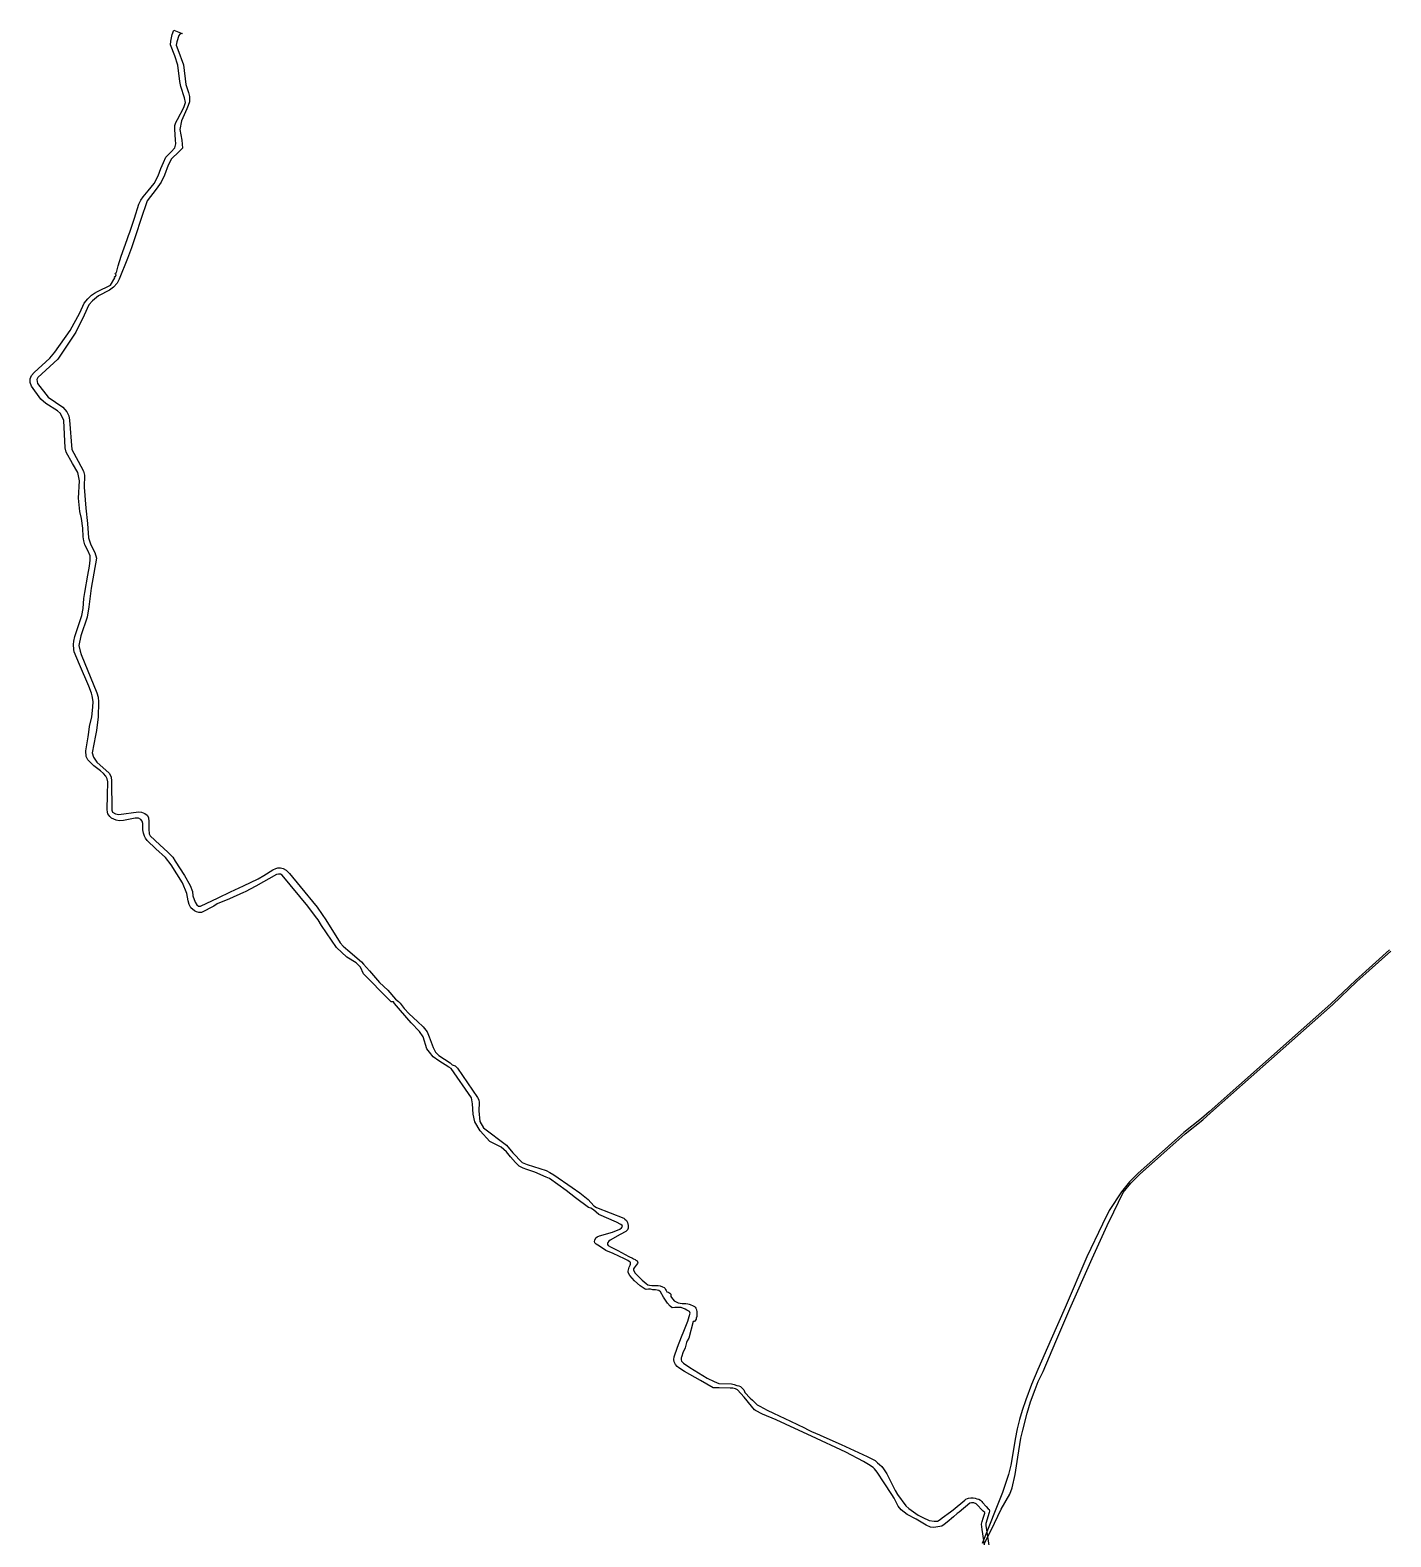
# Model space of a CAD drawing. Header units: metres. Extents: x 121.2 to 135.4, y 31 to 34.7.
# Drawn here: x 121.45539 to 121.49509, y 31.25802 to 31.302 of the extents above; entities that cross this region are included whole.
import ezdxf

# ---------------------------------------------------------------- set-up
doc = ezdxf.new("R2010")
doc.units = ezdxf.units.M
doc.layers.add('RAILWAYS', color=2, linetype='Continuous')
doc.layers.add('WATER', color=4, linetype='Continuous')

msp = doc.modelspace()

# ---------------------------------------------------------------- linework, layer by layer
at = {"layer": 'RAILWAYS'}
for points in [[(121.495047, 31.275156), (121.494053, 31.274264), (121.493341, 31.273585), (121.489788, 31.270432), (121.48956, 31.270235), (121.48905, 31.269824), (121.487711, 31.268632), (121.487459, 31.268382), (121.487227, 31.268097), (121.486866, 31.267547), (121.486674, 31.267148), (121.48622, 31.266195), (121.485583, 31.264721), (121.485175, 31.263793), (121.484788, 31.262912), (121.484599, 31.262468), (121.484435, 31.262024), (121.484328, 31.261716), (121.484255, 31.261453), (121.484184, 31.261177), (121.484131, 31.260876), (121.48405, 31.2604), (121.483998, 31.260117), (121.483932, 31.259844), (121.483753, 31.259317), (121.483165, 31.257832)], [(121.483219, 31.257813), (121.483524, 31.258427), (121.483723, 31.258827), (121.483971, 31.259274), (121.48404, 31.259451), (121.484126, 31.259843), (121.484208, 31.260353), (121.484297, 31.260904), (121.48435, 31.261134), (121.48448, 31.261637), (121.484577, 31.261966), (121.484706, 31.262328), (121.484798, 31.262556), (121.48494, 31.262855), (121.485314, 31.263727), (121.485726, 31.264676), (121.48637, 31.266153), (121.486816, 31.267111), (121.487004, 31.267515), (121.487276, 31.268071), (121.487504, 31.268352), (121.487753, 31.268598), (121.489091, 31.269789), (121.489601, 31.2702), (121.489829, 31.270398), (121.493383, 31.273552), (121.494096, 31.274231), (121.495089, 31.275122)]]:
    msp.add_lwpolyline(points, dxfattribs=at)
at = {"layer": 'WATER'}
msp.add_lwpolyline([(121.483287, 31.257399), (121.483161, 31.258236), (121.483148, 31.258393), (121.483165, 31.258476), (121.483195, 31.258573), (121.483242, 31.258716), (121.483246, 31.25873), (121.483195, 31.258777), (121.482989, 31.258987), (121.482923, 31.25902), (121.482853, 31.259021), (121.482805, 31.259008), (121.482489, 31.258745), (121.482439, 31.258702), (121.482324, 31.258611), (121.482143, 31.25845), (121.482056, 31.258381), (121.481984, 31.25834), (121.481866, 31.258312), (121.481754, 31.258297), (121.481657, 31.258309), (121.481528, 31.258369), (121.481236, 31.258538), (121.480975, 31.258676), (121.480796, 31.25881), (121.480709, 31.258915), (121.48065, 31.259032), (121.480592, 31.259149), (121.480527, 31.259262), (121.480307, 31.2596), (121.480097, 31.259914), (121.480026, 31.260008), (121.479982, 31.26005), (121.479844, 31.260139), (121.479699, 31.260224), (121.479191, 31.260497), (121.478182, 31.260958), (121.4777, 31.261182), (121.477152, 31.261435), (121.47675, 31.261606), (121.476552, 31.261707), (121.476526, 31.26173), (121.476438, 31.26184), (121.47622, 31.262101), (121.476027, 31.262316), (121.475967, 31.262344), (121.47589, 31.262361), (121.47581, 31.262362), (121.475489, 31.26237), (121.47543, 31.262371), (121.475319, 31.262377), (121.474949, 31.262583), (121.474476, 31.262847), (121.474309, 31.262953), (121.47426, 31.262994), (121.474213, 31.263057), (121.474175, 31.26313), (121.474164, 31.263201), (121.474175, 31.263281), (121.474277, 31.26356), (121.474395, 31.263865), (121.474462, 31.264028), (121.474577, 31.264323), (121.474618, 31.264459), (121.474642, 31.264553), (121.474623, 31.264605), (121.474551, 31.264642), (121.474494, 31.264665), (121.474384, 31.264714), (121.474197, 31.264717), (121.47412, 31.264713), (121.474058, 31.264753), (121.473985, 31.264844), (121.473942, 31.264903), (121.473864, 31.265017), (121.473782, 31.265172), (121.473726, 31.265213), (121.473636, 31.26523), (121.473557, 31.265235), (121.473482, 31.265253), (121.473424, 31.265255), (121.473364, 31.265246), (121.473329, 31.26525), (121.473184, 31.265354), (121.473021, 31.265496), (121.47288, 31.265657), (121.472839, 31.265739), (121.472835, 31.265782), (121.472852, 31.265852), (121.472865, 31.2659), (121.472894, 31.265956), (121.472905, 31.265987), (121.472905, 31.266009), (121.4729, 31.266029), (121.472891, 31.266046), (121.472868, 31.266065), (121.472827, 31.266091), (121.472725, 31.266139), (121.4724, 31.266291), (121.472188, 31.266386), (121.471997, 31.266508), (121.471902, 31.266571), (121.471866, 31.266609), (121.471854, 31.266644), (121.471861, 31.266687), (121.471891, 31.266753), (121.471927, 31.266785), (121.471998, 31.266813), (121.472375, 31.266922), (121.47259, 31.267005), (121.472643, 31.267044), (121.472665, 31.26708), (121.472658, 31.267112), (121.472621, 31.267142), (121.472497, 31.267207), (121.47198, 31.267432), (121.471826, 31.267567), (121.471745, 31.267615), (121.471673, 31.267635), (121.471303, 31.267915), (121.471026, 31.268135), (121.470538, 31.26848), (121.470445, 31.268525), (121.470107, 31.268664), (121.469879, 31.268744), (121.469769, 31.268784), (121.46965, 31.26884), (121.469543, 31.268947), (121.469405, 31.269116), (121.469283, 31.269261), (121.469125, 31.2694), (121.468797, 31.269562), (121.468519, 31.269879), (121.468359, 31.270135), (121.468309, 31.27036), (121.468297, 31.270664), (121.468266, 31.270837), (121.467669, 31.271694), (121.467605, 31.271733), (121.467314, 31.271916), (121.467144, 31.272033), (121.467035, 31.272169), (121.466962, 31.27227), (121.466849, 31.272623), (121.466744, 31.272779), (121.466504, 31.273029), (121.466188, 31.273384), (121.46602, 31.273596), (121.465989, 31.273636), (121.465918, 31.273645), (121.465677, 31.273887), (121.465291, 31.274278), (121.465114, 31.274458), (121.465023, 31.274652), (121.464898, 31.274775), (121.464631, 31.274945), (121.464325, 31.275226), (121.463884, 31.275873), (121.46379, 31.276032), (121.463715, 31.276133), (121.463492, 31.276432), (121.462735, 31.277342), (121.462688, 31.27737), (121.462629, 31.277371), (121.462577, 31.277354), (121.461971, 31.277013), (121.461656, 31.276851), (121.461616, 31.276833), (121.461202, 31.276648), (121.46084, 31.276498), (121.460748, 31.276431), (121.460385, 31.276249), (121.460308, 31.276249), (121.46024, 31.276264), (121.460181, 31.276297), (121.460072, 31.276389), (121.460023, 31.276477), (121.459998, 31.276589), (121.45996, 31.276798), (121.459828, 31.27711), (121.459502, 31.277636), (121.459336, 31.277853), (121.459049, 31.278107), (121.458798, 31.278351), (121.458756, 31.278414), (121.458724, 31.278473), (121.458694, 31.278561), (121.458674, 31.278657), (121.45867, 31.278848), (121.458659, 31.278913), (121.458616, 31.278967), (121.458543, 31.278997), (121.458448, 31.278998), (121.458107, 31.278933), (121.457988, 31.278925), (121.4579, 31.278941), (121.457825, 31.278968), (121.457764, 31.279004), (121.457713, 31.279052), (121.457654, 31.279126), (121.457643, 31.279181), (121.457635, 31.279259), (121.457639, 31.279677), (121.457648, 31.280059), (121.45763, 31.280146), (121.457593, 31.280229), (121.457522, 31.28031), (121.457434, 31.280381), (121.457242, 31.280525), (121.457069, 31.280704), (121.457017, 31.280803), (121.457007, 31.280966), (121.457075, 31.281375), (121.457098, 31.281516), (121.457122, 31.281675), (121.457182, 31.281963), (121.457219, 31.28224), (121.457223, 31.282406), (121.457198, 31.282572), (121.457174, 31.282653), (121.457096, 31.282857), (121.456822, 31.283483), (121.456671, 31.283854), (121.456658, 31.283923), (121.456654, 31.284069), (121.456664, 31.284172), (121.456693, 31.284309), (121.456896, 31.284917), (121.456929, 31.285124), (121.456957, 31.285409), (121.456977, 31.285592), (121.457069, 31.286091), (121.457117, 31.286353), (121.457135, 31.286528), (121.457133, 31.286663), (121.457065, 31.286813), (121.456981, 31.286981), (121.456948, 31.287092), (121.456932, 31.287211), (121.45692, 31.287471), (121.456886, 31.287752), (121.456839, 31.287951), (121.456801, 31.28834), (121.456828, 31.288849), (121.45678, 31.289091), (121.45662, 31.28935), (121.456437, 31.289689), (121.456403, 31.289812), (121.456366, 31.290606), (121.456276, 31.290809), (121.456188, 31.290896), (121.455848, 31.291102), (121.455701, 31.291228), (121.455421, 31.291612), (121.455386, 31.291721), (121.45539, 31.291828), (121.45543, 31.291921), (121.4555, 31.292011), (121.455962, 31.292428), (121.456105, 31.292607), (121.456554, 31.293234), (121.456834, 31.29375), (121.456958, 31.294038), (121.457067, 31.294158), (121.457181, 31.294264), (121.457263, 31.294322), (121.457347, 31.294374), (121.45773, 31.294559), (121.45786, 31.294777), (121.457847, 31.2948), (121.457853, 31.294817), (121.457878, 31.294816), (121.457896, 31.294863), (121.457869, 31.294888), (121.457875, 31.294905), (121.457906, 31.294925), (121.457951, 31.29512), (121.458041, 31.295408), (121.45822, 31.295897), (121.458259, 31.296012), (121.458291, 31.296107), (121.45843, 31.296514), (121.458555, 31.29692), (121.458612, 31.297036), (121.458684, 31.297136), (121.458833, 31.297317), (121.459002, 31.297528), (121.459117, 31.297749), (121.459196, 31.297969), (121.459273, 31.298138), (121.459344, 31.298299), (121.459497, 31.298454), (121.459604, 31.298564), (121.459637, 31.298686), (121.459626, 31.298804), (121.459604, 31.299104), (121.459606, 31.299217), (121.459633, 31.299308), (121.459684, 31.299399), (121.459875, 31.299744), (121.459922, 31.299887), (121.459888, 31.300023), (121.459778, 31.300358), (121.459755, 31.300503), (121.4597, 31.300983), (121.459604, 31.301257), (121.459482, 31.30157), (121.459495, 31.301679), (121.459503, 31.301731), (121.459526, 31.301875), (121.459581, 31.302004), (121.459819, 31.301902), (121.459756, 31.301883), (121.459722, 31.30185), (121.459664, 31.30166), (121.459649, 31.301568), (121.459695, 31.301441), (121.459865, 31.300991), (121.45993, 31.30042), (121.460003, 31.300185), (121.460039, 31.30007), (121.460038, 31.299994), (121.460037, 31.299914), (121.459993, 31.299806), (121.459959, 31.299705), (121.459803, 31.299361), (121.459755, 31.299102), (121.459811, 31.298789), (121.459829, 31.298556), (121.459729, 31.298453), (121.459511, 31.298243), (121.459414, 31.298064), (121.459311, 31.297768), (121.459211, 31.297568), (121.459062, 31.297363), (121.458796, 31.297019), (121.45862, 31.296475), (121.458474, 31.296033), (121.458443, 31.29594), (121.458346, 31.295647), (121.458229, 31.295341), (121.457982, 31.294736), (121.457929, 31.294614), (121.457817, 31.294498), (121.457702, 31.294414), (121.457376, 31.294245), (121.457201, 31.294103), (121.457099, 31.293984), (121.456964, 31.293688), (121.456723, 31.293186), (121.456195, 31.2924), (121.455609, 31.291861), (121.455579, 31.291802), (121.455602, 31.291689), (121.455909, 31.29129), (121.45634, 31.291001), (121.45646, 31.290866), (121.456518, 31.290746), (121.456536, 31.290622), (121.456606, 31.289758), (121.45679, 31.28942), (121.456947, 31.289129), (121.456975, 31.289017), (121.456965, 31.288662), (121.457006, 31.288049), (121.457062, 31.287605), (121.457087, 31.28718), (121.457155, 31.286978), (121.457276, 31.286759), (121.457325, 31.286594), (121.457171, 31.285712), (121.457102, 31.285174), (121.45705, 31.284864), (121.456867, 31.284323), (121.45681, 31.284043), (121.456849, 31.283875), (121.456878, 31.283776), (121.457328, 31.282663), (121.457366, 31.282531), (121.457384, 31.282399), (121.457371, 31.281953), (121.457344, 31.281723), (121.45732, 31.281565), (121.457291, 31.28141), (121.457195, 31.280911), (121.45723, 31.280779), (121.457336, 31.280636), (121.457694, 31.280316), (121.45775, 31.280211), (121.457761, 31.280083), (121.457767, 31.279238), (121.457789, 31.279173), (121.457876, 31.279128), (121.457978, 31.279112), (121.45855, 31.279185), (121.458636, 31.279172), (121.458734, 31.279136), (121.458803, 31.279089), (121.458835, 31.279019), (121.458847, 31.278897), (121.458847, 31.278676), (121.458859, 31.278548), (121.458892, 31.278488), (121.45917, 31.278219), (121.459404, 31.278011), (121.45955, 31.277859), (121.459614, 31.277743), (121.459892, 31.277325), (121.460051, 31.277034), (121.460123, 31.276865), (121.460135, 31.276731), (121.460197, 31.276553), (121.46025, 31.276471), (121.460298, 31.276433), (121.460361, 31.276432), (121.460869, 31.276673), (121.461236, 31.276852), (121.461616, 31.277027), (121.462043, 31.277234), (121.462203, 31.277329), (121.462465, 31.277491), (121.462554, 31.277534), (121.462611, 31.277548), (121.462687, 31.277554), (121.462767, 31.277533), (121.462855, 31.277485), (121.462953, 31.277391), (121.463264, 31.277003), (121.463759, 31.276407), (121.463908, 31.27619), (121.464013, 31.276032), (121.464436, 31.275367), (121.464524, 31.275263), (121.464651, 31.275144), (121.465055, 31.274804), (121.465114, 31.274741), (121.465291, 31.274545), (121.465577, 31.274202), (121.465818, 31.273979), (121.466043, 31.273718), (121.466137, 31.273651), (121.466184, 31.273604), (121.466296, 31.273443), (121.466441, 31.273287), (121.466692, 31.27307), (121.466858, 31.272907), (121.466968, 31.272762), (121.467031, 31.27262), (121.467142, 31.272306), (121.467211, 31.27217), (121.467311, 31.272071), (121.467641, 31.271862), (121.467699, 31.271806), (121.467787, 31.271775), (121.467859, 31.271708), (121.46844, 31.270851), (121.468475, 31.270782), (121.468486, 31.270698), (121.468477, 31.270463), (121.468504, 31.270152), (121.46861, 31.269958), (121.469287, 31.269458), (121.469474, 31.269234), (121.469743, 31.268953), (121.469885, 31.268892), (121.470447, 31.268714), (121.470549, 31.268663), (121.470665, 31.26859), (121.471202, 31.268218), (121.471423, 31.268066), (121.471669, 31.267866), (121.471836, 31.267688), (121.471916, 31.267641), (121.472705, 31.267323), (121.47274, 31.267292), (121.472785, 31.267255), (121.47282, 31.267196), (121.472837, 31.26711), (121.472835, 31.267038), (121.472812, 31.266981), (121.472763, 31.266938), (121.472603, 31.266852), (121.472307, 31.266685), (121.472271, 31.266654), (121.472239, 31.266617), (121.472228, 31.266591), (121.472234, 31.266557), (121.472255, 31.266532), (121.472324, 31.26649), (121.472532, 31.266381), (121.472853, 31.26621), (121.47289, 31.266191), (121.472926, 31.266173), (121.472959, 31.266159), (121.472995, 31.266137), (121.473035, 31.266119), (121.473063, 31.266104), (121.473093, 31.266076), (121.473107, 31.266055), (121.473115, 31.266031), (121.473105, 31.266), (121.473073, 31.265953), (121.47304, 31.265913), (121.473012, 31.26588), (121.472992, 31.265843), (121.472993, 31.265808), (121.473042, 31.265717), (121.473075, 31.265683), (121.473126, 31.265636), (121.473156, 31.265603), (121.473242, 31.265518), (121.473299, 31.265469), (121.473362, 31.265414), (121.473413, 31.265376), (121.473458, 31.265367), (121.473527, 31.265363), (121.473633, 31.265363), (121.473715, 31.265363), (121.47377, 31.265351), (121.473837, 31.26532), (121.473889, 31.265298), (121.473916, 31.265271), (121.473922, 31.265243), (121.473945, 31.265213), (121.473966, 31.26518), (121.474005, 31.265169), (121.474025, 31.265157), (121.474053, 31.265135), (121.474077, 31.265106), (121.474081, 31.265075), (121.474084, 31.26504), (121.474097, 31.265006), (121.474134, 31.264964), (121.474178, 31.264917), (121.474235, 31.264884), (121.474292, 31.264858), (121.47435, 31.264844), (121.474408, 31.264837), (121.474466, 31.264834), (121.47452, 31.264831), (121.474573, 31.264824), (121.474613, 31.264816), (121.474645, 31.264801), (121.47473, 31.264767), (121.474768, 31.264749), (121.474787, 31.264727), (121.474809, 31.264696), (121.474818, 31.264678), (121.474833, 31.264637), (121.474838, 31.264598), (121.474842, 31.264564), (121.474838, 31.264536), (121.474838, 31.264494), (121.474834, 31.264452), (121.474822, 31.264409), (121.474815, 31.264377), (121.474795, 31.264346), (121.474771, 31.26431), (121.474733, 31.264305), (121.474602, 31.263826), (121.474556, 31.263746), (121.474537, 31.263694), (121.474498, 31.263542), (121.474435, 31.263391), (121.474405, 31.2633), (121.474394, 31.263271), (121.474382, 31.263249), (121.474383, 31.263217), (121.474382, 31.263186), (121.474388, 31.263155), (121.474417, 31.263123), (121.474449, 31.263093), (121.474633, 31.262967), (121.475139, 31.262659), (121.475347, 31.262559), (121.475476, 31.262502), (121.475848, 31.262494), (121.475924, 31.262472), (121.476007, 31.262445), (121.476062, 31.262434), (121.476117, 31.262412), (121.476172, 31.262351), (121.476212, 31.262311), (121.476231, 31.26227), (121.476241, 31.262241), (121.476396, 31.262072), (121.476459, 31.262009), (121.476537, 31.261939), (121.476603, 31.261877), (121.476674, 31.261836), (121.47689, 31.261726), (121.477077, 31.261632), (121.477576, 31.261405), (121.477984, 31.261206), (121.47807, 31.261154), (121.478184, 31.261099), (121.478416, 31.260999), (121.478452, 31.260983), (121.479054, 31.26072), (121.479813, 31.260366), (121.480039, 31.26025), (121.480114, 31.260187), (121.480173, 31.260138), (121.480238, 31.260079), (121.480284, 31.260007), (121.480382, 31.259864), (121.480621, 31.259377), (121.480692, 31.259263), (121.480936, 31.258926), (121.481023, 31.258851), (121.481298, 31.258657), (121.481431, 31.258587), (121.481618, 31.258499), (121.481762, 31.258478), (121.481862, 31.258483), (121.48194, 31.258526), (121.481993, 31.258577), (121.482238, 31.25875), (121.482317, 31.258817), (121.482655, 31.259097), (121.482687, 31.259126), (121.482733, 31.259142), (121.482769, 31.259154), (121.482831, 31.259165), (121.482904, 31.259166), (121.482964, 31.259154), (121.483013, 31.259137), (121.483064, 31.259119), (121.483112, 31.259092), (121.483153, 31.259053), (121.48317, 31.259024), (121.483279, 31.258911), (121.483343, 31.258839), (121.483364, 31.258819), (121.483379, 31.258775), (121.483372, 31.25873), (121.483273, 31.25841), (121.483272, 31.258354), (121.48337, 31.257709)], dxfattribs=at)

doc.saveas('drawing.dxf')
